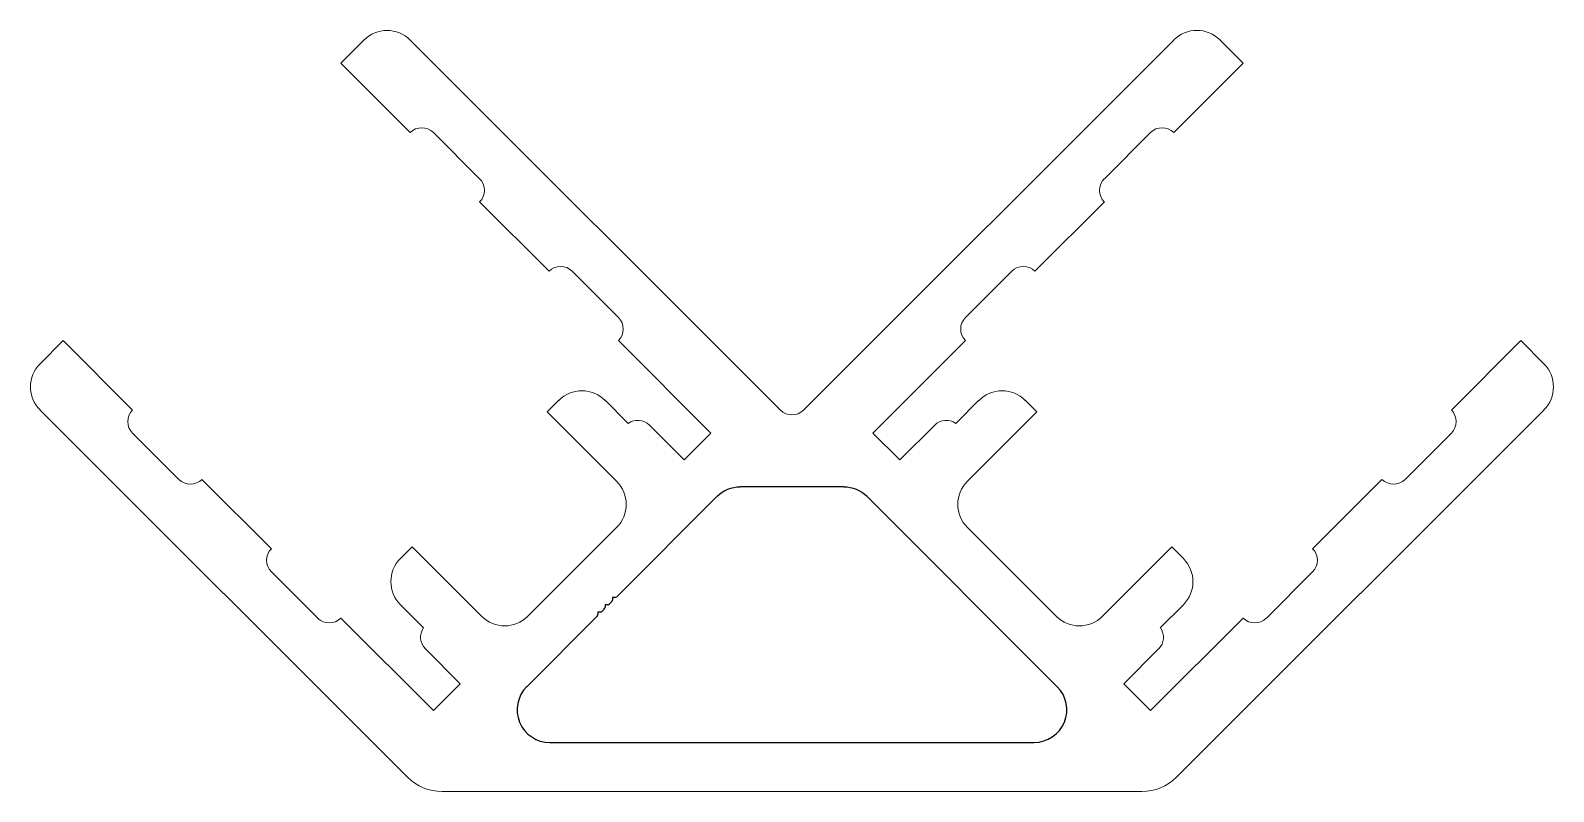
# Model space of a CAD drawing. Header units: inches. Extents: x -74 to 73, y 5 to 79.
import ezdxf

# ---------------------------------------------------------------- set-up
doc = ezdxf.new("R2010")
doc.units = ezdxf.units.IN
doc.header["$MEASUREMENT"] = 0
doc.layers.add('1', color=7, linetype='Continuous')

msp = doc.modelspace()

# ---------------------------------------------------------------- linework, layer by layer
at = {"color": 7, "linetype": 'Continuous', "lineweight": 15}
for p, q in [((-42.08, 77.62), (-44.33, 75.38)), ((-1.67, 41.7), (-37.59, 77.62)), ((36.5, 77.62), (0.57, 41.7)), ((43.23, 75.38), (40.99, 77.62)), ((-44.33, 75.38), (-37.59, 68.64)), ((36.5, 68.64), (43.23, 75.38)), ((-35.35, 68.64), (-30.86, 64.15)), ((29.76, 64.15), (34.25, 68.64)), ((-30.86, 61.91), (-24.12, 55.17)), ((23.03, 55.17), (29.76, 61.91)), ((-21.88, 55.17), (-17.39, 50.68)), ((16.29, 50.68), (20.78, 55.17)), ((-71.27, 48.44), (-73.51, 46.19)), ((-64.53, 41.7), (-71.27, 48.44)), ((-17.39, 48.44), (-8.41, 39.46)), ((7.31, 39.46), (16.29, 48.44)), ((70.17, 48.44), (63.44, 41.7)), ((72.42, 46.19), (70.17, 48.44)), ((-73.51, 41.7), (-37.86, 6.05)), ((-23.18, 42.65), (-24.3, 41.52)), ((-24.3, 41.52), (-17.57, 34.79)), ((-16.44, 40.4), (-18.69, 42.65)), ((17.59, 42.65), (15.35, 40.4)), ((16.47, 34.79), (23.2, 41.52)), ((23.2, 41.52), (22.08, 42.65)), ((36.77, 6.05), (72.42, 41.7)), ((-11.01, 36.85), (-14.39, 40.24)), ((13.3, 40.24), (9.91, 36.85)), ((-60.04, 34.97), (-64.53, 39.46)), ((-8.41, 39.46), (-11.01, 36.85)), ((9.91, 36.85), (7.31, 39.46)), ((63.44, 39.46), (58.95, 34.97)), ((-51.06, 28.23), (-57.8, 34.97)), ((56.7, 34.97), (49.97, 28.23)), ((-17.57, 30.3), (-26.19, 21.68)), ((25.09, 21.68), (16.47, 30.3)), ((-37.41, 28.41), (-38.53, 27.29)), ((-30.68, 21.68), (-37.41, 28.41)), ((36.32, 28.41), (29.58, 21.68)), ((37.44, 27.29), (36.32, 28.41)), ((-46.57, 21.5), (-51.06, 25.99)), ((49.97, 25.99), (45.48, 21.5)), ((-38.53, 22.8), (-36.29, 20.55)), ((35.19, 20.55), (37.44, 22.8)), ((-35.35, 12.52), (-44.33, 21.5)), ((43.23, 21.5), (34.25, 12.52)), ((-36.12, 18.5), (-32.74, 15.12)), ((31.65, 15.12), (35.03, 18.5)), ((-32.74, 15.12), (-35.35, 12.52)), ((34.25, 12.52), (31.65, 15.12)), ((-34.5, 4.66), (33.4, 4.66))]:
    msp.add_line(p, q, dxfattribs=at)
for centre, radius, start, end in [((-39.84, 75.38), 3.17, 45, 135), ((38.74, 75.38), 3.18, 45, 135), ((-36.47, 67.52), 1.59, 45, 135), ((35.37, 67.52), 1.59, 45, 135), ((-31.98, 63.03), 1.59, 315, 45), ((30.88, 63.03), 1.59, 135, 225), ((-23, 54.05), 1.59, 45, 135), ((21.9, 54.05), 1.59, 45, 135), ((-18.51, 49.56), 1.59, 315, 45), ((17.41, 49.56), 1.59, 135, 225), ((-71.27, 43.95), 3.17, 135, 225), ((70.17, 43.95), 3.17, 315, 45), ((-20.93, 40.4), 3.17, 45, 135), ((19.84, 40.4), 3.17, 45, 135), ((-63.41, 40.58), 1.59, 135, 225), ((-0.55, 42.82), 1.59, 225, 315), ((62.31, 40.58), 1.59, 315, 45), ((-15.51, 39.11), 1.59, 45, 125.7931), ((14.42, 39.11), 1.59, 54.2069, 135), ((-58.92, 36.09), 1.59, 225, 315), ((-19.81, 32.54), 3.18, 315, 45), ((18.71, 32.54), 3.17, 135, 225), ((57.82, 36.09), 1.59, 225, 315), ((-49.94, 27.11), 1.59, 135, 225), ((48.84, 27.11), 1.59, 315, 45), ((-36.29, 25.04), 3.18, 135, 225), ((35.19, 25.04), 3.17, 315, 45), ((-45.45, 22.62), 1.59, 225, 315), ((-28.43, 23.92), 3.17, 225, 315), ((27.34, 23.92), 3.17, 225, 315), ((44.35, 22.62), 1.59, 225, 315), ((-35, 19.63), 1.59, 144.2069, 225), ((33.91, 19.63), 1.59, 315, 35.7931), ((-34.5, 9.42), 4.76, 225, 270), ((33.4, 9.42), 4.76, 270, 315)]:
    msp.add_arc(centre, radius, start, end, dxfattribs=at)
at = {"layer": '1', "color": 6, "linetype": 'Continuous'}
for p, q in [((4.49, 34.23), (-5.58, 34.23)), ((-7.83, 33.3), (-17.55, 23.58)), ((25.19, 14.84), (6.73, 33.3)), ((-18.76, 22.37), (-18.97, 22.16)), ((-18.69, 22.79), (-18.69, 22.55)), ((-18.44, 22.8), (-18.68, 22.8)), ((-18.05, 23.08), (-18.26, 22.87)), ((-18.26, 22.87), (-18.05, 23.08)), ((-18.05, 23.08), (-18.26, 22.87)), ((-18.26, 22.87), (-18.05, 23.08)), ((-18.05, 23.08), (-18.26, 22.87)), ((-17.98, 23.5), (-17.98, 23.25)), ((-17.73, 23.5), (-17.97, 23.5)), ((-17.55, 23.58), (-17.55, 23.58)), ((-17.55, 23.58), (-17.55, 23.58)), ((-19.47, 21.66), (-26.29, 14.84)), ((-19.47, 21.66), (-19.47, 21.66)), ((-19.39, 22.08), (-19.39, 21.84)), ((-19.14, 22.09), (-19.38, 22.09)), ((-24.04, 9.42), (22.95, 9.42))]:
    msp.add_line(p, q, dxfattribs=at)
for centre, radius, start, end in [((-5.58, 31.05), 3.17, 90, 135), ((4.49, 31.05), 3.17, 45, 90), ((-18.94, 22.55), 0.25, 315, 360), ((-18.68, 22.79), 0.008, 90, 180), ((-18.44, 23.05), 0.25, 270, 315), ((-18.23, 23.25), 0.25, 315, 0), ((-17.97, 23.5), 0.008, 90, 180), ((-17.73, 23.75), 0.25, 270, 315), ((-19.64, 21.84), 0.25, 315, 0), ((-19.38, 22.08), 0.008, 90, 180), ((-19.14, 22.34), 0.25, 270, 315), ((-24.04, 12.6), 3.18, 135, 270), ((22.95, 12.6), 3.17, 270, 45)]:
    msp.add_arc(centre, radius, start, end, dxfattribs=at)

doc.saveas('drawing.dxf')
